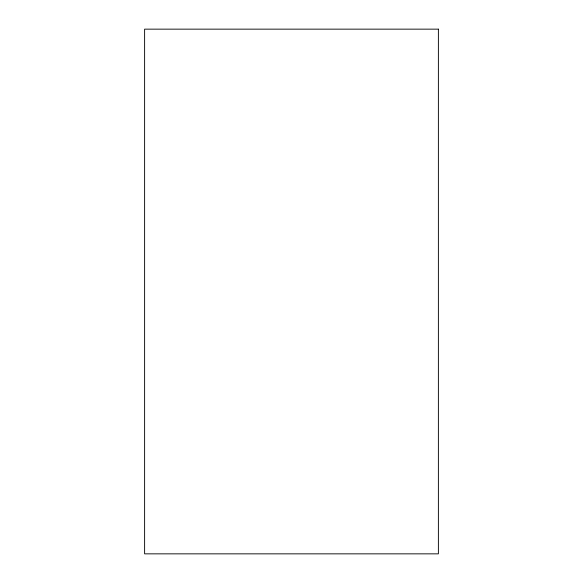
<?xml version="1.0" encoding="UTF-8"?>
<svg xmlns="http://www.w3.org/2000/svg" width="583" height="583" viewBox="0 0 583 583"><rect width="100%" height="100%" fill="white"/><g stroke="black" fill="none" stroke-linecap="round" stroke-linejoin="round"><path stroke-width="0.87" d="M438.387 29.15L144.613 29.15L144.613 553.85L438.387 553.85L438.387 29.15"/></g></svg>
